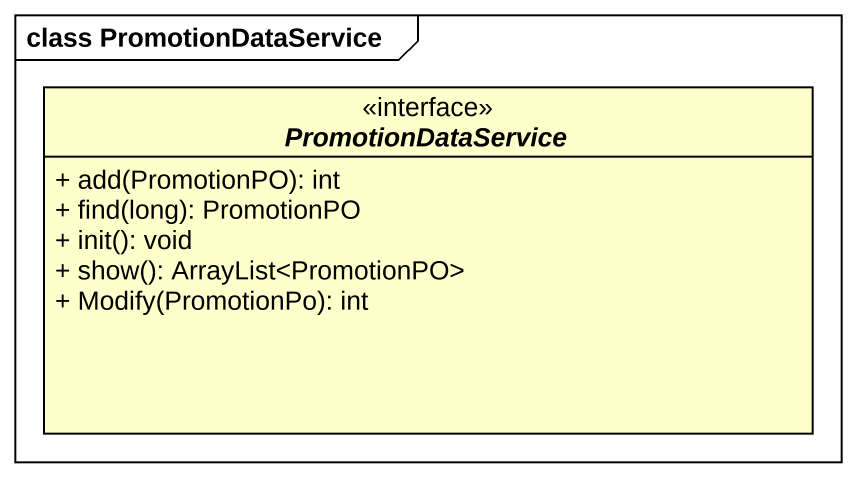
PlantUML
@startuml
mainframe class PromotionDataService
hide circle
hide empty members
skinparam classAttributeIconSize 0
interface PromotionDataService <<interface>> {
  + add(PromotionPO): int
  + find(long): PromotionPO
  + init(): void
  + show(): ArrayList<PromotionPO>
  + Modify(PromotionPo): int
}
@enduml
